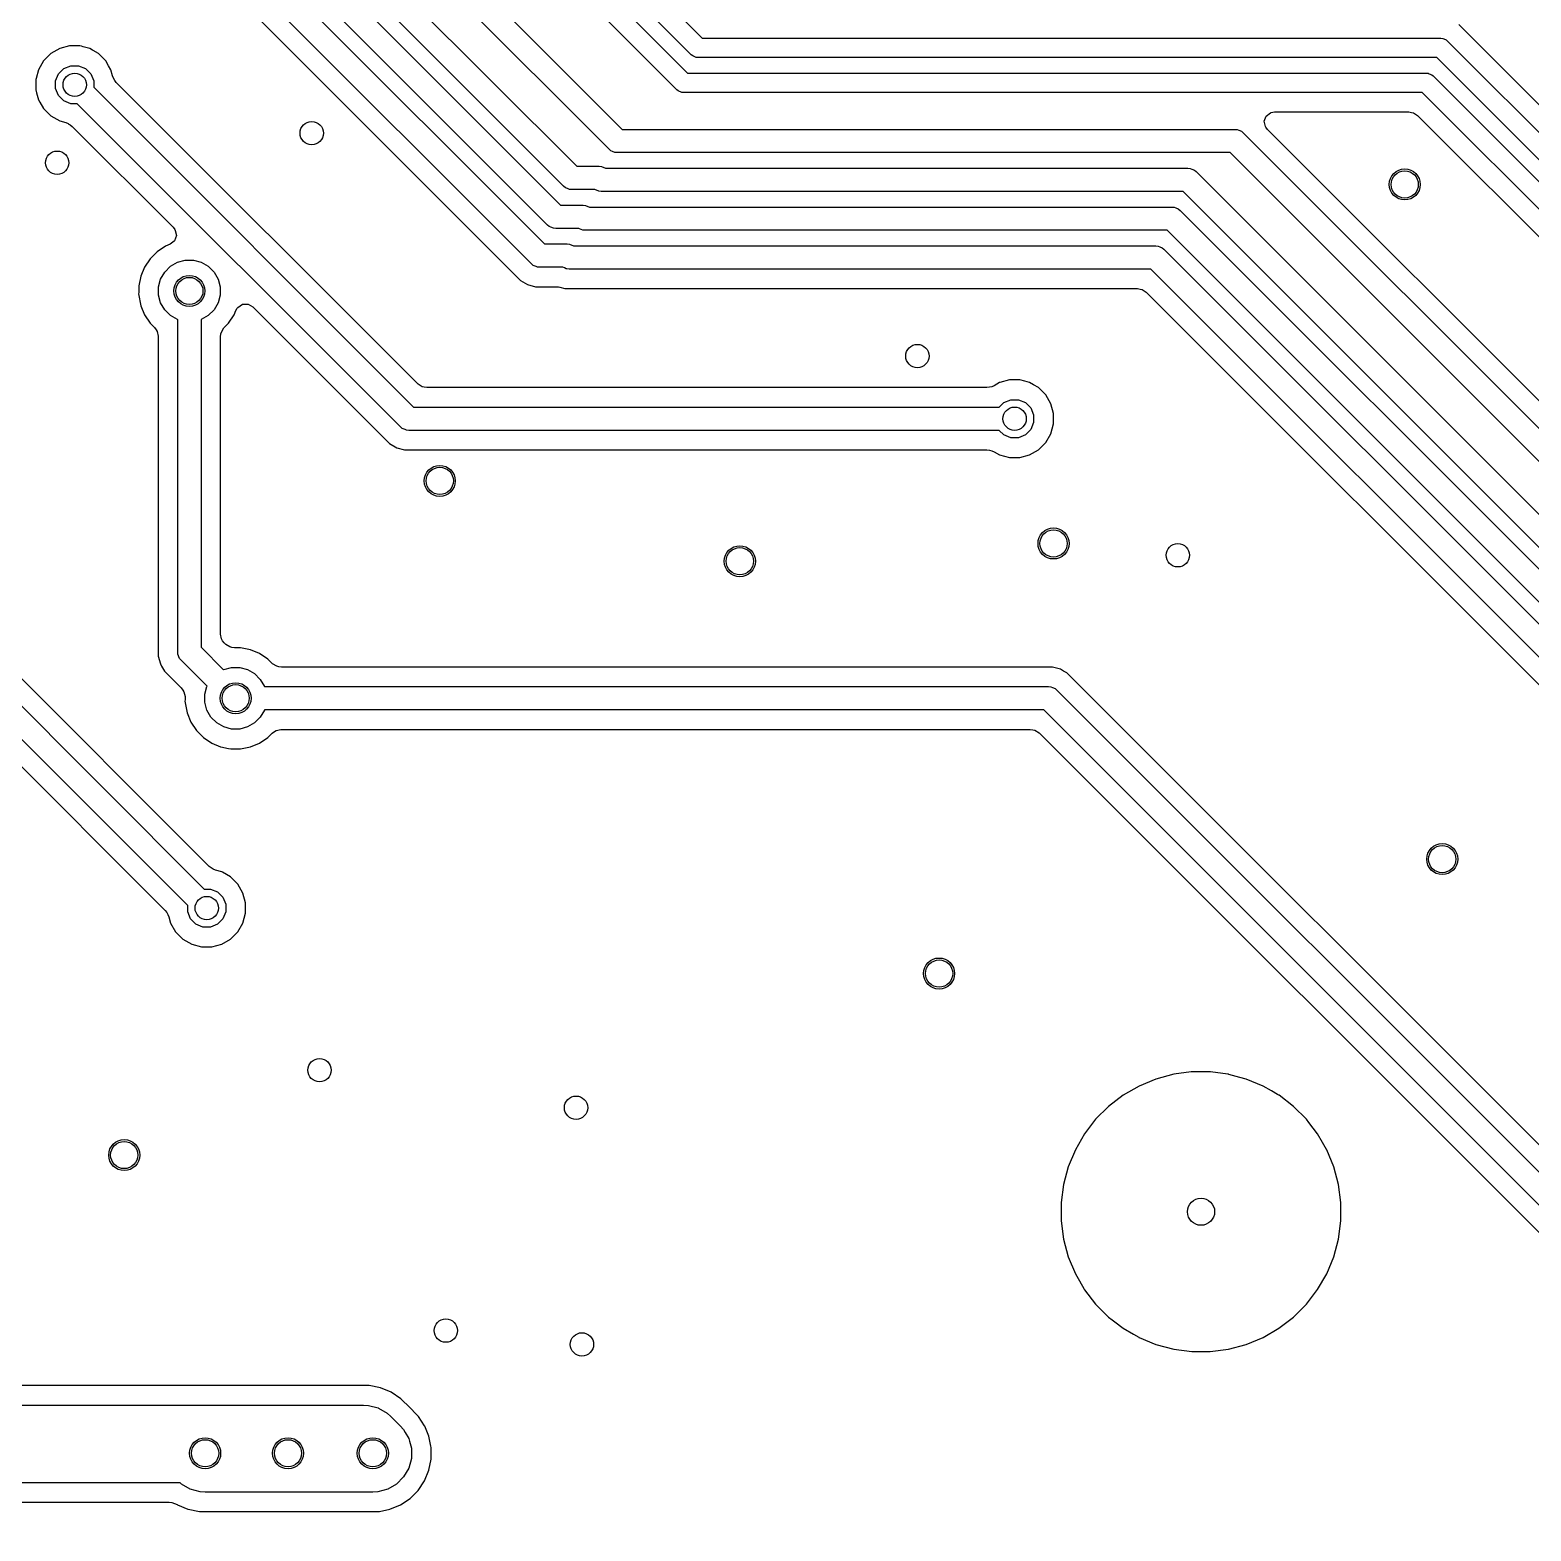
# Model space of a CAD drawing. Header units: inches. Extents: x 0.01 to 5.35, y 0.01 to 3.37.
# Drawn here: x 1.603 to 2.364, y 0.433 to 1.194 of the extents above; entities that cross this region are included whole.
import ezdxf

# ---------------------------------------------------------------- set-up
doc = ezdxf.new("R2010")
doc.units = ezdxf.units.IN
doc.header["$MEASUREMENT"] = 0
doc.layers.add('BLACK', color=250, linetype='CONTINUOUS')

msp = doc.modelspace()

# ---------------------------------------------------------------- linework, layer by layer
at = {"layer": 'BLACK', "linetype": 'CONTINUOUS'}
for p, q in [((1.68206, 1.45135), (1.94342, 1.19)), ((1.9379, 1.1816), (1.67654, 1.44295)), ((1.67472, 1.43364), (1.93608, 1.17228)), ((1.93056, 1.16388), (1.66921, 1.42524)), ((1.56441, 1.3848), (1.86354, 1.08567)), ((1.59197, 1.38508), (1.87169, 1.10535)), ((1.61951, 1.38538), (1.87985, 1.12504)), ((1.85692, 1.07559), (1.55433, 1.37818)), ((1.86507, 1.09527), (1.58189, 1.37846)), ((1.87323, 1.11496), (1.60943, 1.37876)), ((1.54589, 1.37267), (1.85141, 1.06715)), ((1.70198, 1.34467), (1.90287, 1.14378)), ((1.89624, 1.1337), (1.69362, 1.33632)), ((2.46297, 1.06084), (2.3269, 1.19691)), ((1.94342, 1.19), (2.31782, 1.19)), ((2.31782, 1.19), (2.31878, 1.18991)), ((2.31878, 1.18991), (2.31878, 1.18991)), ((2.31878, 1.18991), (2.3193, 1.18969)), ((2.3193, 1.18969), (2.32056, 1.18917)), ((2.32056, 1.18917), (2.32056, 1.18917)), ((2.32056, 1.18917), (2.3213, 1.18856)), ((2.3213, 1.18856), (2.46061, 1.04925)), ((1.61333, 1.18215), (1.60967, 1.17848)), ((1.61783, 1.18474), (1.61333, 1.18215)), ((1.61333, 1.18215), (1.61333, 1.18215)), ((1.61333, 1.18215), (1.61333, 1.18215)), ((1.62284, 1.18608), (1.61783, 1.18474)), ((1.61783, 1.18474), (1.61783, 1.18474)), ((1.62803, 1.18608), (1.62284, 1.18608)), ((1.6288, 1.18588), (1.62803, 1.18608)), ((1.62803, 1.18608), (1.62803, 1.18608)), ((1.62977, 1.18562), (1.6288, 1.18588)), ((1.63304, 1.18474), (1.62977, 1.18562)), ((1.63439, 1.18396), (1.63304, 1.18474)), ((1.63304, 1.18474), (1.63304, 1.18474)), ((1.63471, 1.18378), (1.63439, 1.18396)), ((1.63475, 1.18375), (1.63471, 1.18378)), ((1.63753, 1.18215), (1.63475, 1.18375)), ((1.63475, 1.18375), (1.63475, 1.18375)), ((1.63475, 1.18375), (1.63475, 1.18375)), ((1.6412, 1.17848), (1.63753, 1.18215)), ((1.93864, 1.18099), (1.9379, 1.1816)), ((1.94042, 1.18025), (1.93864, 1.18099)), ((1.94138, 1.18016), (1.94042, 1.18025)), ((1.94042, 1.18025), (1.94042, 1.18025)), ((2.31578, 1.18016), (1.94138, 1.18016)), ((2.45509, 1.04085), (2.31578, 1.18016)), ((1.60707, 1.17398), (1.60587, 1.16949)), ((1.60967, 1.17848), (1.60707, 1.17398)), ((1.60967, 1.17848), (1.60967, 1.17848)), ((1.60967, 1.17848), (1.60967, 1.17848)), ((1.61578, 1.1683), (1.61725, 1.17185)), ((1.61725, 1.17185), (1.61996, 1.17456)), ((1.61996, 1.17456), (1.62351, 1.17603)), ((1.62351, 1.17603), (1.62735, 1.17603)), ((1.62735, 1.17603), (1.6309, 1.17456)), ((1.6309, 1.17456), (1.63362, 1.17185)), ((1.63362, 1.17185), (1.63509, 1.1683)), ((1.64264, 1.17599), (1.6412, 1.17848)), ((1.64379, 1.17398), (1.64264, 1.17599)), ((1.64463, 1.17086), (1.64379, 1.17398)), ((1.93608, 1.17228), (2.31048, 1.17228)), ((2.31048, 1.17228), (2.31144, 1.17219)), ((2.31144, 1.17219), (2.31144, 1.17219)), ((2.31144, 1.17219), (2.31196, 1.17197)), ((2.31196, 1.17197), (2.31322, 1.17145)), ((1.60587, 1.16948), (1.60573, 1.16897)), ((1.60573, 1.16897), (1.60573, 1.16897)), ((1.60573, 1.16897), (1.60573, 1.16894)), ((1.60573, 1.16894), (1.60573, 1.16378)), ((1.60587, 1.16949), (1.60587, 1.16948)), ((1.61578, 1.16446), (1.61578, 1.1683)), ((1.61725, 1.16091), (1.61578, 1.16446)), ((1.63509, 1.1683), (1.63509, 1.16508)), ((1.63509, 1.16508), (1.79717, 1.00299)), ((1.64512, 1.16968), (1.64463, 1.17086)), ((1.64574, 1.1686), (1.64512, 1.16968)), ((1.64652, 1.16759), (1.64574, 1.1686)), ((1.79953, 1.01458), (1.64652, 1.16759)), ((2.31322, 1.17145), (2.31322, 1.17145)), ((2.31322, 1.17145), (2.31396, 1.17084)), ((2.31396, 1.17084), (2.45524, 1.02957)), ((1.60573, 1.16378), (1.60611, 1.16236)), ((1.60611, 1.16236), (1.60707, 1.15877)), ((1.60707, 1.15877), (1.60776, 1.15758)), ((1.60776, 1.15758), (1.60776, 1.15758)), ((1.60776, 1.15758), (1.60779, 1.15752)), ((1.60779, 1.15752), (1.60967, 1.15428)), ((1.61996, 1.15819), (1.61725, 1.16091)), ((1.62351, 1.15672), (1.61996, 1.15819)), ((1.62673, 1.15672), (1.62351, 1.15672)), ((1.79055, 0.99291), (1.62673, 1.15672)), ((1.93131, 1.16327), (1.93056, 1.16388)), ((1.93308, 1.16254), (1.93131, 1.16327)), ((1.93404, 1.16244), (1.93308, 1.16254)), ((1.93308, 1.16254), (1.93308, 1.16254)), ((2.30845, 1.16244), (1.93404, 1.16244)), ((2.44972, 1.02117), (2.30845, 1.16244)), ((1.60967, 1.15428), (1.61333, 1.15061)), ((1.61333, 1.15061), (1.61783, 1.14802)), ((2.22832, 1.14794), (2.22928, 1.15052)), ((2.22928, 1.15052), (2.23148, 1.15217)), ((2.23148, 1.15217), (2.23164, 1.15222)), ((2.23164, 1.15222), (2.23177, 1.15227)), ((2.23177, 1.15227), (2.23347, 1.15258)), ((2.23347, 1.15258), (2.30164, 1.15258)), ((2.30164, 1.15258), (2.30301, 1.15238)), ((2.30301, 1.15238), (2.30401, 1.15209)), ((2.30401, 1.15209), (2.30608, 1.15086)), ((2.30608, 1.15086), (2.44137, 1.01557)), ((1.61783, 1.14802), (1.61783, 1.14802)), ((1.61783, 1.14802), (1.61783, 1.14802)), ((1.61783, 1.14802), (1.62095, 1.14718)), ((1.62095, 1.14718), (1.62213, 1.14669)), ((1.62213, 1.14669), (1.62219, 1.14666)), ((1.62219, 1.14666), (1.62321, 1.14607)), ((1.62321, 1.14607), (1.62422, 1.14529)), ((1.62422, 1.14529), (1.67533, 1.09418)), ((1.90287, 1.14378), (2.21353, 1.14378)), ((2.21353, 1.14378), (2.21468, 1.14367)), ((2.21468, 1.14367), (2.21546, 1.14334)), ((2.21546, 1.14334), (2.21681, 1.14278)), ((2.21681, 1.14278), (2.2177, 1.14205)), ((2.2177, 1.14205), (2.69699, 0.66276)), ((2.22891, 1.14525), (2.22832, 1.14794)), ((2.22912, 1.14486), (2.22891, 1.14525)), ((2.22995, 1.14375), (2.22912, 1.14486)), ((2.69935, 0.67435), (2.22995, 1.14375)), ((1.89714, 1.13296), (1.89624, 1.1337)), ((1.89802, 1.1326), (1.89714, 1.13296)), ((1.89927, 1.13208), (1.89802, 1.1326)), ((1.90042, 1.13197), (1.89927, 1.13208)), ((2.21108, 1.13197), (1.90042, 1.13197)), ((2.69037, 0.65268), (2.21108, 1.13197)), ((1.87985, 1.12504), (1.89132, 1.12504)), ((1.89132, 1.12504), (1.89247, 1.12493)), ((1.89247, 1.12493), (1.89448, 1.12409)), ((1.89448, 1.12409), (2.18965, 1.12409)), ((2.18965, 1.12409), (2.1908, 1.12398)), ((2.1908, 1.12398), (2.19168, 1.12362)), ((2.19168, 1.12362), (2.19293, 1.1231)), ((2.19293, 1.1231), (2.19383, 1.12236)), ((2.19383, 1.12236), (2.82501, 0.49118)), ((1.87412, 1.11422), (1.87323, 1.11496)), ((1.87523, 1.11376), (1.87412, 1.11422)), ((1.87625, 1.11334), (1.87523, 1.11376)), ((1.8774, 1.11323), (1.87625, 1.11334)), ((1.88911, 1.11323), (1.8774, 1.11323)), ((1.89111, 1.1124), (1.88911, 1.11323)), ((1.89227, 1.11228), (1.89111, 1.1124)), ((2.1872, 1.11228), (1.89227, 1.11228)), ((2.81839, 0.4811), (2.1872, 1.11228)), ((1.87169, 1.10535), (1.88317, 1.10535)), ((1.88317, 1.10535), (1.88432, 1.10524)), ((1.88432, 1.10524), (1.88633, 1.10441)), ((1.88633, 1.10441), (1.89136, 1.10441)), ((1.89136, 1.10441), (1.89136, 1.10441)), ((1.89136, 1.10441), (1.89136, 1.10441)), ((1.89136, 1.10441), (1.90042, 1.10441)), ((1.90042, 1.10441), (1.90042, 1.10441)), ((1.90042, 1.10441), (2.1815, 1.10441)), ((2.1815, 1.10441), (2.18265, 1.1043)), ((2.18265, 1.1043), (2.18353, 1.10393)), ((2.18353, 1.10393), (2.18478, 1.10341)), ((2.18478, 1.10341), (2.18567, 1.10268)), ((2.18567, 1.10268), (2.81686, 0.4715)), ((1.67533, 1.09418), (1.67616, 1.09307)), ((1.67701, 1.0899), (1.67605, 1.08733)), ((1.67616, 1.09307), (1.67642, 1.09259)), ((1.67642, 1.09259), (1.67701, 1.0899)), ((1.86597, 1.09454), (1.86507, 1.09527)), ((1.86682, 1.09418), (1.86597, 1.09454)), ((1.8681, 1.09366), (1.86682, 1.09418)), ((1.86925, 1.09354), (1.8681, 1.09366)), ((1.88095, 1.09354), (1.86925, 1.09354)), ((1.88132, 1.09339), (1.88095, 1.09354)), ((1.88218, 1.09303), (1.88132, 1.09339)), ((1.88296, 1.09271), (1.88218, 1.09303)), ((1.88411, 1.0926), (1.88296, 1.09271)), ((1.89136, 1.0926), (1.88411, 1.0926)), ((1.90042, 1.0926), (1.89136, 1.0926)), ((2.17905, 1.0926), (1.90042, 1.0926)), ((1.90042, 1.0926), (1.90042, 1.0926)), ((2.81023, 0.46141), (2.17905, 1.0926)), ((1.66722, 1.08175), (1.66365, 1.07818)), ((1.67141, 1.08455), (1.66722, 1.08175)), ((1.66722, 1.08175), (1.66722, 1.08175)), ((1.66722, 1.08175), (1.66722, 1.08175)), ((1.67388, 1.08558), (1.67141, 1.08455)), ((1.67141, 1.08455), (1.67141, 1.08455)), ((1.67592, 1.08716), (1.67388, 1.08558)), ((1.67605, 1.08733), (1.67592, 1.08716)), ((1.67605, 1.08733), (1.67605, 1.08733)), ((1.86354, 1.08567), (1.87501, 1.08567)), ((1.87501, 1.08567), (1.87617, 1.08556)), ((1.87617, 1.08556), (1.87817, 1.08472)), ((1.87817, 1.08472), (1.89227, 1.08472)), ((1.89227, 1.08472), (1.89227, 1.08472)), ((1.89227, 1.08472), (1.90077, 1.08472)), ((1.90077, 1.08472), (1.90077, 1.08472)), ((1.90077, 1.08472), (1.90077, 1.08472)), ((1.90077, 1.08472), (1.90857, 1.08472)), ((1.90857, 1.08472), (1.90857, 1.08472)), ((1.90857, 1.08472), (2.17334, 1.08472)), ((2.17334, 1.08472), (2.17449, 1.08461)), ((2.17449, 1.08461), (2.17538, 1.08425)), ((2.17538, 1.08425), (2.17662, 1.08373)), ((2.17662, 1.08373), (2.17752, 1.08299)), ((2.17752, 1.08299), (2.8087, 0.45181)), ((1.66085, 1.07399), (1.65892, 1.06933)), ((1.66365, 1.07818), (1.66085, 1.07399)), ((1.66085, 1.07399), (1.66085, 1.07399)), ((1.66365, 1.07818), (1.66365, 1.07818)), ((1.66365, 1.07818), (1.66365, 1.07818)), ((1.67105, 1.07145), (1.67396, 1.07435)), ((1.67396, 1.07435), (1.67752, 1.07641)), ((1.67752, 1.07641), (1.68149, 1.07747)), ((1.68149, 1.07747), (1.6856, 1.07747)), ((1.6856, 1.07747), (1.68957, 1.07641)), ((1.68957, 1.07641), (1.69313, 1.07435)), ((1.69313, 1.07435), (1.69604, 1.07145)), ((1.85781, 1.07485), (1.85692, 1.07559)), ((1.85932, 1.07423), (1.85781, 1.07485)), ((1.85994, 1.07397), (1.85932, 1.07423)), ((1.86109, 1.07386), (1.85994, 1.07397)), ((1.8728, 1.07386), (1.86109, 1.07386)), ((1.87362, 1.07352), (1.8728, 1.07386)), ((1.87448, 1.07316), (1.87362, 1.07352)), ((1.87481, 1.07303), (1.87448, 1.07316)), ((1.87596, 1.07291), (1.87481, 1.07303)), ((1.87481, 1.07303), (1.87481, 1.07303)), ((1.87481, 1.07303), (1.87481, 1.07303)), ((1.89226, 1.07291), (1.87596, 1.07291)), ((1.89227, 1.07291), (1.89226, 1.07291)), ((1.90077, 1.07291), (1.89227, 1.07291)), ((1.90857, 1.07291), (1.90077, 1.07291)), ((1.90858, 1.07291), (1.90857, 1.07291)), ((2.1709, 1.07291), (1.90858, 1.07291)), ((2.80208, 0.44173), (2.1709, 1.07291)), ((1.65892, 1.06933), (1.65793, 1.06438)), ((1.65892, 1.06933), (1.65892, 1.06933)), ((1.65892, 1.06933), (1.65892, 1.06933)), ((1.66793, 1.06391), (1.66899, 1.06788)), ((1.66899, 1.06788), (1.67105, 1.07145)), ((1.69604, 1.07145), (1.69809, 1.06788)), ((1.69809, 1.06788), (1.69916, 1.06391)), ((1.85141, 1.06715), (1.85501, 1.06507)), ((1.65793, 1.06108), (1.65773, 1.06038)), ((1.65773, 1.06038), (1.65892, 1.05439)), ((1.65793, 1.06438), (1.65793, 1.06108)), ((1.66793, 1.0598), (1.66793, 1.06391)), ((1.66899, 1.05583), (1.66793, 1.0598)), ((1.69916, 1.0598), (1.69809, 1.05583)), ((1.69916, 1.06391), (1.69916, 1.0598)), ((1.85501, 1.06507), (1.85902, 1.064)), ((1.85902, 1.064), (1.86939, 1.064)), ((1.86939, 1.064), (1.87003, 1.06395)), ((1.87003, 1.06395), (1.87066, 1.06387)), ((1.87066, 1.06387), (1.87129, 1.06375)), ((1.87129, 1.06375), (1.87388, 1.06305)), ((1.87388, 1.06305), (1.87388, 1.06305)), ((1.87388, 1.06305), (1.8786, 1.06305)), ((1.8786, 1.06305), (1.87875, 1.06305)), ((1.87875, 1.06305), (1.87875, 1.06305)), ((1.87875, 1.06305), (1.88974, 1.06305)), ((1.88974, 1.06305), (1.88975, 1.06305)), ((1.88975, 1.06305), (1.89464, 1.06305)), ((1.89464, 1.06305), (1.89472, 1.06305)), ((1.89472, 1.06305), (1.89472, 1.06305)), ((1.89472, 1.06305), (1.90068, 1.06305)), ((1.90068, 1.06305), (1.90583, 1.06305)), ((1.90583, 1.06305), (1.90583, 1.06305)), ((1.90583, 1.06305), (1.90603, 1.06305)), ((1.90603, 1.06305), (1.9065, 1.06305)), ((1.9065, 1.06305), (1.90866, 1.06305)), ((1.90866, 1.06305), (1.91065, 1.06305)), ((1.91065, 1.06305), (1.91065, 1.06305)), ((1.91065, 1.06305), (1.91065, 1.06305)), ((1.91065, 1.06305), (1.91096, 1.06305)), ((1.91096, 1.06305), (1.91103, 1.06305)), ((1.91103, 1.06305), (1.91105, 1.06305)), ((1.91105, 1.06305), (2.16409, 1.06305)), ((2.16409, 1.06305), (2.16546, 1.06285)), ((2.16546, 1.06285), (2.16646, 1.06256)), ((2.16646, 1.06256), (2.16853, 1.06133)), ((2.16853, 1.06133), (2.79657, 0.43329)), ((1.65892, 1.05439), (1.65892, 1.05439)), ((1.65892, 1.05439), (1.65892, 1.05439)), ((1.65892, 1.05439), (1.66085, 1.04973)), ((1.67105, 1.05227), (1.66899, 1.05583)), ((1.67396, 1.04936), (1.67105, 1.05227)), ((1.69604, 1.05227), (1.69313, 1.04936)), ((1.69809, 1.05583), (1.69604, 1.05227)), ((1.70624, 1.04973), (1.70714, 1.05191)), ((1.70714, 1.05191), (1.70785, 1.0531)), ((1.70785, 1.0531), (1.70819, 1.05353)), ((1.70819, 1.05353), (1.71045, 1.0551)), ((1.71045, 1.0551), (1.7132, 1.05519)), ((1.7132, 1.05519), (1.7134, 1.05514)), ((1.7134, 1.05514), (1.71565, 1.05387)), ((1.71565, 1.05387), (1.78211, 0.9874)), ((1.66085, 1.04973), (1.66085, 1.04973)), ((1.66085, 1.04973), (1.66365, 1.04553)), ((1.66365, 1.04553), (1.66585, 1.04333)), ((1.66585, 1.04333), (1.66668, 1.04222)), ((1.67752, 1.04731), (1.67396, 1.04936)), ((1.67764, 1.04728), (1.67752, 1.04731)), ((1.67764, 0.87886), (1.67764, 1.04728)), ((1.68957, 1.04731), (1.68945, 1.04728)), ((1.68945, 1.04728), (1.68945, 0.8813)), ((1.69313, 1.04936), (1.68957, 1.04731)), ((1.6998, 1.04105), (1.70103, 1.04313)), ((1.70103, 1.04313), (1.70344, 1.04553)), ((1.70344, 1.04553), (1.70624, 1.04973)), ((1.66668, 1.04222), (1.66718, 1.04131)), ((1.66718, 1.04131), (1.66778, 1.03897)), ((1.66778, 1.03897), (1.66778, 0.87678)), ((1.69931, 1.03868), (1.69951, 1.04006)), ((1.69931, 0.88782), (1.69931, 1.03868)), ((1.69951, 1.04006), (1.6998, 1.04105)), ((1.80161, 1.01334), (1.79953, 1.01458)), ((1.8026, 1.01305), (1.80161, 1.01334)), ((1.80398, 1.01285), (1.8026, 1.01305)), ((2.08776, 1.01285), (1.80398, 1.01285)), ((2.08902, 1.01302), (2.08776, 1.01285)), ((2.09022, 1.01334), (2.08902, 1.01302)), ((2.0914, 1.01383), (2.09022, 1.01334)), ((2.09421, 1.01545), (2.0914, 1.01383)), ((2.09428, 1.01547), (2.09421, 1.01545)), ((2.09922, 1.01679), (2.09428, 1.01547)), ((2.10441, 1.01679), (2.09922, 1.01679)), ((2.10691, 1.01612), (2.10441, 1.01679)), ((2.10441, 1.01679), (2.10441, 1.01679)), ((2.10942, 1.01545), (2.10691, 1.01612)), ((2.11143, 1.01428), (2.10942, 1.01545)), ((2.11391, 1.01285), (2.11143, 1.01428)), ((2.11758, 1.00919), (2.11391, 1.01285)), ((2.09406, 1.00299), (2.09634, 1.00527)), ((2.09634, 1.00527), (2.09989, 1.00674)), ((2.09989, 1.00674), (2.10373, 1.00674)), ((2.10373, 1.00674), (2.10728, 1.00527)), ((2.10728, 1.00527), (2.10999, 1.00255)), ((2.12017, 1.00469), (2.11758, 1.00919)), ((2.12152, 0.99968), (2.12017, 1.00469)), ((1.79717, 1.00299), (2.09406, 1.00299)), ((2.10999, 1.00255), (2.11146, 0.99901)), ((2.11146, 0.99901), (2.11146, 0.99517)), ((2.12152, 0.99449), (2.12152, 0.99968)), ((1.69358, 0.77014), (1.46976, 0.99396)), ((1.79144, 0.99218), (1.79055, 0.99291)), ((1.79295, 0.99155), (1.79144, 0.99218)), ((1.79357, 0.99129), (1.79295, 0.99155)), ((1.79472, 0.99118), (1.79357, 0.99129)), ((2.09406, 0.99118), (1.79472, 0.99118)), ((2.09634, 0.9889), (2.09406, 0.99118)), ((2.10999, 0.99162), (2.10728, 0.9889)), ((2.11146, 0.99517), (2.10999, 0.99162)), ((2.11758, 0.98499), (2.12017, 0.98948)), ((2.12017, 0.98948), (2.12152, 0.99449)), ((1.46425, 0.98551), (1.69106, 0.75871)), ((1.78211, 0.9874), (1.78211, 0.9874)), ((1.78211, 0.9874), (1.78504, 0.98447)), ((1.78504, 0.98447), (1.78864, 0.98239)), ((1.78864, 0.98239), (1.79265, 0.98132)), ((2.09989, 0.98743), (2.09634, 0.9889)), ((2.10373, 0.98743), (2.09989, 0.98743)), ((2.10728, 0.9889), (2.10373, 0.98743)), ((2.11391, 0.98132), (2.11758, 0.98499)), ((1.68271, 0.75036), (1.45763, 0.97543)), ((1.79265, 0.98132), (1.7968, 0.98132)), ((1.7968, 0.98132), (2.08776, 0.98132)), ((2.08776, 0.98132), (2.08902, 0.98115)), ((2.08902, 0.98115), (2.09022, 0.98083)), ((2.09022, 0.98083), (2.0914, 0.98034)), ((2.0914, 0.98034), (2.09421, 0.97872)), ((2.09421, 0.97872), (2.09922, 0.97738)), ((2.09922, 0.97738), (2.09922, 0.97738)), ((2.09922, 0.97738), (2.10441, 0.97738)), ((2.10441, 0.97738), (2.10942, 0.97872)), ((2.10441, 0.97738), (2.10441, 0.97738)), ((2.10942, 0.97872), (2.11391, 0.98132)), ((1.45527, 0.96385), (1.67128, 0.74784)), ((1.69991, 0.88548), (1.69931, 0.88782)), ((1.7004, 0.88458), (1.69991, 0.88548)), ((1.70124, 0.88346), (1.7004, 0.88458)), ((1.70197, 0.88273), (1.70124, 0.88346)), ((1.70405, 0.8815), (1.70197, 0.88273)), ((1.66778, 0.87678), (1.66885, 0.87277)), ((1.67775, 0.87771), (1.67764, 0.87886)), ((1.67863, 0.87558), (1.67775, 0.87771)), ((1.67937, 0.87468), (1.67863, 0.87558)), ((1.68945, 0.8813), (1.70087, 0.86988)), ((1.70504, 0.8812), (1.70405, 0.8815)), ((1.70642, 0.88101), (1.70504, 0.8812)), ((1.70953, 0.88101), (1.70642, 0.88101)), ((1.71448, 0.88002), (1.70953, 0.88101)), ((1.70953, 0.88101), (1.70953, 0.88101)), ((1.70953, 0.88101), (1.70953, 0.88101)), ((1.71914, 0.87809), (1.71448, 0.88002)), ((1.71448, 0.88002), (1.71448, 0.88002)), ((1.71448, 0.88002), (1.71448, 0.88002)), ((1.72333, 0.87529), (1.71914, 0.87809)), ((1.71914, 0.87809), (1.71914, 0.87809)), ((1.71914, 0.87809), (1.71914, 0.87809)), ((1.72573, 0.87289), (1.72333, 0.87529)), ((1.66885, 0.87277), (1.66946, 0.87172)), ((1.66946, 0.87172), (1.66946, 0.87172)), ((1.66946, 0.87172), (1.67093, 0.86918)), ((1.67093, 0.86918), (1.67093, 0.86918)), ((1.67093, 0.86918), (1.67093, 0.86918)), ((1.67093, 0.86918), (1.67093, 0.86918)), ((1.67093, 0.86918), (1.67947, 0.86063)), ((1.69252, 0.86153), (1.67937, 0.87468)), ((1.70087, 0.86988), (1.70098, 0.86994)), ((1.70098, 0.86994), (1.70495, 0.87101)), ((1.70495, 0.87101), (1.70906, 0.87101)), ((1.70906, 0.87101), (1.71303, 0.86994)), ((1.71303, 0.86994), (1.71659, 0.86789)), ((1.71659, 0.86789), (1.7195, 0.86498)), ((1.72781, 0.87165), (1.72573, 0.87289)), ((1.72881, 0.87136), (1.72781, 0.87165)), ((1.73018, 0.87116), (1.72881, 0.87136)), ((2.12108, 0.87116), (1.73018, 0.87116)), ((2.12309, 0.87063), (2.12108, 0.87116)), ((2.12108, 0.87116), (2.12108, 0.87116)), ((2.12108, 0.87116), (2.12108, 0.87116)), ((2.12509, 0.87009), (2.12309, 0.87063)), ((2.12309, 0.87063), (2.12309, 0.87063)), ((2.12667, 0.86918), (2.12509, 0.87009)), ((2.12821, 0.86829), (2.12667, 0.86918)), ((2.12667, 0.86918), (2.12667, 0.86918)), ((2.12869, 0.86801), (2.12821, 0.86829)), ((2.43601, 0.56069), (2.12869, 0.86801)), ((2.12869, 0.86801), (2.12869, 0.86801)), ((2.12869, 0.86801), (2.12869, 0.86801)), ((1.67947, 0.86063), (1.6803, 0.85952)), ((1.69139, 0.85745), (1.69246, 0.86142)), ((1.69246, 0.86142), (1.69252, 0.86153)), ((1.7195, 0.86498), (1.72156, 0.86142)), ((1.72156, 0.86142), (1.72159, 0.8613)), ((1.72159, 0.8613), (2.11901, 0.8613)), ((2.11901, 0.8613), (2.12016, 0.86119)), ((2.12016, 0.86119), (2.12104, 0.86082)), ((2.12104, 0.86082), (2.12229, 0.86031)), ((2.12229, 0.86031), (2.12318, 0.85957)), ((1.6803, 0.85952), (1.6808, 0.85861)), ((1.6808, 0.85861), (1.6814, 0.85627)), ((1.6814, 0.85462), (1.68119, 0.85391)), ((1.68119, 0.85391), (1.68238, 0.84793)), ((1.6814, 0.85627), (1.6814, 0.85462)), ((1.69139, 0.85334), (1.69139, 0.85745)), ((1.69246, 0.84937), (1.69139, 0.85334)), ((2.12318, 0.85957), (2.43072, 0.55203)), ((1.68238, 0.84793), (1.68238, 0.84793)), ((1.68238, 0.84793), (1.68238, 0.84793)), ((1.68238, 0.84793), (1.68431, 0.84327)), ((1.69451, 0.84581), (1.69246, 0.84937)), ((1.69742, 0.8429), (1.69451, 0.84581)), ((1.7195, 0.84581), (1.71659, 0.8429)), ((1.72156, 0.84937), (1.7195, 0.84581)), ((1.72159, 0.84949), (1.72156, 0.84937)), ((2.11656, 0.84949), (1.72159, 0.84949)), ((2.42064, 0.54541), (2.11656, 0.84949)), ((1.68431, 0.84327), (1.68431, 0.84326)), ((1.68431, 0.84326), (1.68711, 0.83907)), ((1.68711, 0.83907), (1.68711, 0.83907)), ((1.68711, 0.83907), (1.68711, 0.83907)), ((1.68711, 0.83907), (1.69068, 0.8355)), ((1.70098, 0.84085), (1.69742, 0.8429)), ((1.70495, 0.83978), (1.70098, 0.84085)), ((1.70906, 0.83978), (1.70495, 0.83978)), ((1.71303, 0.84085), (1.70906, 0.83978)), ((1.71659, 0.8429), (1.71303, 0.84085)), ((1.72333, 0.8355), (1.72553, 0.8377)), ((1.72553, 0.8377), (1.72664, 0.83853)), ((1.72664, 0.83853), (1.72755, 0.83903)), ((1.72755, 0.83903), (1.72989, 0.83963)), ((1.72989, 0.83963), (2.10975, 0.83963)), ((2.10975, 0.83963), (2.11113, 0.83943)), ((2.11113, 0.83943), (2.11212, 0.83914)), ((2.11212, 0.83914), (2.1142, 0.83791)), ((2.1142, 0.83791), (2.40885, 0.54325)), ((1.69068, 0.8355), (1.69068, 0.8355)), ((1.69068, 0.8355), (1.69068, 0.8355)), ((1.69068, 0.8355), (1.69487, 0.8327)), ((1.69487, 0.8327), (1.69487, 0.8327)), ((1.69487, 0.8327), (1.69487, 0.8327)), ((1.69487, 0.8327), (1.69931, 0.83086)), ((1.69931, 0.83086), (1.69949, 0.83078)), ((1.69949, 0.83078), (1.69954, 0.83077)), ((1.69954, 0.83077), (1.69954, 0.83077)), ((1.69954, 0.83077), (1.69954, 0.83077)), ((1.69954, 0.83077), (1.69954, 0.83077)), ((1.69954, 0.83077), (1.69954, 0.83077)), ((1.69954, 0.83077), (1.70338, 0.83)), ((1.70338, 0.83), (1.70448, 0.82979)), ((1.70448, 0.82979), (1.70953, 0.82979)), ((1.70953, 0.82979), (1.71286, 0.83045)), ((1.70953, 0.82979), (1.70953, 0.82979)), ((1.71286, 0.83045), (1.71448, 0.83077)), ((1.71448, 0.83077), (1.71914, 0.8327)), ((1.71914, 0.8327), (1.72333, 0.8355)), ((1.69459, 0.76936), (1.69358, 0.77014)), ((1.69566, 0.76874), (1.69459, 0.76936)), ((1.69684, 0.76826), (1.69566, 0.76874)), ((1.69997, 0.76742), (1.69684, 0.76826)), ((1.70038, 0.76718), (1.69997, 0.76742)), ((1.70446, 0.76482), (1.70038, 0.76718)), ((1.70813, 0.76115), (1.70446, 0.76482)), ((1.71072, 0.75666), (1.70813, 0.76115)), ((1.69106, 0.75871), (1.69428, 0.75871)), ((1.69428, 0.75871), (1.69783, 0.75724)), ((1.69783, 0.75724), (1.70055, 0.75452)), ((1.70055, 0.75452), (1.70202, 0.75098)), ((1.71207, 0.75165), (1.71072, 0.75666)), ((1.67128, 0.74784), (1.67205, 0.74683)), ((1.67205, 0.74683), (1.67227, 0.74646)), ((1.67227, 0.74646), (1.67267, 0.74575)), ((1.67267, 0.74575), (1.67316, 0.74458)), ((1.68271, 0.74713), (1.68271, 0.75036)), ((1.68418, 0.74359), (1.68271, 0.74713)), ((1.70202, 0.74713), (1.70055, 0.74359)), ((1.70202, 0.75098), (1.70202, 0.74713)), ((1.71072, 0.74145), (1.71207, 0.74646)), ((1.71207, 0.74646), (1.71207, 0.75165)), ((1.67316, 0.74458), (1.674, 0.74145)), ((1.674, 0.74145), (1.674, 0.74145)), ((1.674, 0.74145), (1.674, 0.74145)), ((1.674, 0.74145), (1.67659, 0.73696)), ((1.68689, 0.74087), (1.68418, 0.74359)), ((1.69044, 0.7394), (1.68689, 0.74087)), ((1.69428, 0.7394), (1.69044, 0.7394)), ((1.69783, 0.74087), (1.69428, 0.7394)), ((1.70055, 0.74359), (1.69783, 0.74087)), ((1.70813, 0.73696), (1.71072, 0.74145)), ((1.67659, 0.73696), (1.68026, 0.73329)), ((1.68026, 0.73329), (1.68476, 0.73069)), ((1.68476, 0.73069), (1.68977, 0.72935)), ((1.69496, 0.72935), (1.69997, 0.73069)), ((1.69997, 0.73069), (1.70446, 0.73329)), ((1.70446, 0.73329), (1.70813, 0.73696)), ((1.68977, 0.72935), (1.68977, 0.72935)), ((1.68977, 0.72935), (1.69496, 0.72935)), ((1.69496, 0.72935), (1.69496, 0.72935)), ((2.17346, 0.66239), (2.16488, 0.65883)), ((2.18244, 0.66479), (2.17346, 0.66239)), ((2.19138, 0.66597), (2.18244, 0.66479)), ((2.19141, 0.66597), (2.19138, 0.66597)), ((2.19165, 0.666), (2.19141, 0.66597)), ((2.20095, 0.666), (2.19165, 0.666)), ((2.19165, 0.666), (2.19165, 0.666)), ((2.19165, 0.666), (2.19165, 0.666)), ((2.20102, 0.66599), (2.20095, 0.666)), ((2.20095, 0.666), (2.20095, 0.666)), ((2.20095, 0.666), (2.20095, 0.666)), ((2.20984, 0.66483), (2.20102, 0.66599)), ((2.21016, 0.66481), (2.20984, 0.66483)), ((2.21047, 0.66471), (2.21016, 0.66481)), ((2.21598, 0.66323), (2.21047, 0.66471)), ((2.21913, 0.66239), (2.21598, 0.66323)), ((2.22772, 0.65883), (2.21913, 0.66239)), ((2.16488, 0.65883), (2.15683, 0.65418)), ((2.16488, 0.65883), (2.16488, 0.65883)), ((2.23204, 0.65634), (2.22772, 0.65883)), ((2.22772, 0.65883), (2.22772, 0.65883)), ((2.23506, 0.65459), (2.23204, 0.65634)), ((2.23204, 0.65634), (2.23204, 0.65634)), ((2.23577, 0.65418), (2.23506, 0.65459)), ((2.14946, 0.64853), (2.14289, 0.64196)), ((2.15683, 0.65418), (2.14946, 0.64853)), ((2.14946, 0.64853), (2.14946, 0.64853)), ((2.14946, 0.64853), (2.14946, 0.64853)), ((2.15683, 0.65418), (2.15683, 0.65418)), ((2.23578, 0.65418), (2.23577, 0.65418)), ((2.23583, 0.65414), (2.23578, 0.65418)), ((2.24314, 0.64853), (2.23583, 0.65414)), ((2.24971, 0.64196), (2.24314, 0.64853)), ((2.24314, 0.64853), (2.24314, 0.64853)), ((2.24314, 0.64853), (2.24314, 0.64853)), ((2.24314, 0.64853), (2.24314, 0.64853)), ((2.14289, 0.64196), (2.13723, 0.63459)), ((2.14289, 0.64196), (2.14289, 0.64196)), ((2.14289, 0.64196), (2.14289, 0.64196)), ((2.25094, 0.64035), (2.24971, 0.64196)), ((2.24971, 0.64196), (2.24971, 0.64196)), ((2.25537, 0.63458), (2.25094, 0.64035)), ((2.13723, 0.63458), (2.13259, 0.62654)), ((2.13723, 0.63459), (2.13723, 0.63458)), ((2.25793, 0.63014), (2.25537, 0.63458)), ((2.13259, 0.62654), (2.12903, 0.61795)), ((2.13259, 0.62654), (2.13259, 0.62654)), ((2.25993, 0.62667), (2.25793, 0.63014)), ((2.25793, 0.63014), (2.25793, 0.63014)), ((2.25998, 0.6266), (2.25993, 0.62667)), ((2.26001, 0.62655), (2.25998, 0.6266)), ((2.26002, 0.62652), (2.26001, 0.62655)), ((2.26357, 0.61795), (2.26002, 0.62652)), ((2.12903, 0.61795), (2.12663, 0.60898)), ((2.26597, 0.60898), (2.26357, 0.61795)), ((2.12663, 0.60898), (2.12541, 0.59977)), ((2.26719, 0.59976), (2.26597, 0.60898)), ((2.12541, 0.59977), (2.12541, 0.59976)), ((2.12541, 0.59976), (2.12541, 0.59047)), ((2.26719, 0.59047), (2.26719, 0.59976)), ((2.12541, 0.59047), (2.12541, 0.59047)), ((2.12541, 0.59047), (2.12663, 0.58126)), ((2.26597, 0.58126), (2.26719, 0.59047)), ((2.12663, 0.58126), (2.12903, 0.57228)), ((2.26357, 0.57228), (2.26597, 0.58126)), ((2.12903, 0.57228), (2.13259, 0.5637)), ((2.26001, 0.5637), (2.26357, 0.57228)), ((2.13259, 0.5637), (2.13259, 0.5637)), ((2.13259, 0.5637), (2.13464, 0.56015)), ((2.25537, 0.55565), (2.26001, 0.5637)), ((2.13464, 0.56015), (2.13466, 0.56011)), ((2.13466, 0.56011), (2.13713, 0.55584)), ((2.13713, 0.55584), (2.13723, 0.55565)), ((2.13723, 0.55565), (2.13724, 0.55564)), ((2.13724, 0.55564), (2.13728, 0.55559)), ((2.13728, 0.55559), (2.14289, 0.54828)), ((2.24971, 0.54828), (2.25537, 0.55565)), ((2.14289, 0.54828), (2.14289, 0.54828)), ((2.14289, 0.54828), (2.14289, 0.54828)), ((2.14289, 0.54828), (2.14289, 0.54828)), ((2.14289, 0.54828), (2.14946, 0.54171)), ((2.24314, 0.54171), (2.24971, 0.54828)), ((2.14946, 0.54171), (2.14946, 0.54171)), ((2.14946, 0.54171), (2.14946, 0.54171)), ((2.14946, 0.54171), (2.14946, 0.54171)), ((2.14946, 0.54171), (2.15124, 0.54034)), ((2.15124, 0.54034), (2.15259, 0.5393)), ((2.23577, 0.53605), (2.24314, 0.54171)), ((2.15259, 0.5393), (2.15683, 0.53605)), ((2.15683, 0.53605), (2.162, 0.53307)), ((2.162, 0.53307), (2.16474, 0.53148)), ((2.22772, 0.53141), (2.23577, 0.53605)), ((2.16474, 0.53148), (2.16481, 0.53144)), ((2.16481, 0.53144), (2.16487, 0.53141)), ((2.16487, 0.53141), (2.1649, 0.5314)), ((2.1649, 0.5314), (2.17346, 0.52785)), ((2.17346, 0.52785), (2.18244, 0.52545)), ((2.18244, 0.52545), (2.19165, 0.52423)), ((2.20095, 0.52423), (2.21016, 0.52545)), ((2.21016, 0.52545), (2.21913, 0.52785)), ((2.21913, 0.52785), (2.22772, 0.53141)), ((2.19165, 0.52423), (2.19165, 0.52423)), ((2.19165, 0.52423), (2.20095, 0.52423)), ((2.20095, 0.52423), (2.20095, 0.52423)), ((1.77473, 0.50695), (1.33444, 0.50695)), ((1.78044, 0.50581), (1.77473, 0.50695)), ((1.77473, 0.50695), (1.77473, 0.50695)), ((1.77473, 0.50695), (1.77473, 0.50695)), ((1.78581, 0.50359), (1.78044, 0.50581)), ((1.78044, 0.50581), (1.78044, 0.50581)), ((1.78044, 0.50581), (1.78044, 0.50581)), ((1.78044, 0.50581), (1.78044, 0.50581)), ((1.78044, 0.50581), (1.78044, 0.50581)), ((1.78044, 0.50581), (1.78044, 0.50581)), ((1.79065, 0.50035), (1.78581, 0.50359)), ((1.33417, 0.49709), (1.77182, 0.49709)), ((1.77182, 0.49709), (1.77439, 0.49692)), ((1.77439, 0.49692), (1.77439, 0.49692)), ((1.77439, 0.49692), (1.7792, 0.49563)), ((1.7792, 0.49563), (1.77935, 0.49559)), ((1.77935, 0.49559), (1.7838, 0.49302)), ((1.79538, 0.49563), (1.79065, 0.50035)), ((1.79844, 0.49257), (1.79538, 0.49563)), ((1.79538, 0.49563), (1.79538, 0.49563)), ((1.79538, 0.49563), (1.79538, 0.49563)), ((1.7838, 0.49302), (1.7838, 0.49302)), ((1.7838, 0.49302), (1.78574, 0.49132)), ((1.78574, 0.49132), (1.79046, 0.4866)), ((1.79949, 0.49151), (1.79844, 0.49257)), ((1.79961, 0.49135), (1.79949, 0.49151)), ((1.79966, 0.49126), (1.79961, 0.49135)), ((1.80275, 0.48663), (1.79966, 0.49126)), ((1.79046, 0.4866), (1.79046, 0.4866)), ((1.79046, 0.4866), (1.79216, 0.48466)), ((1.79216, 0.48466), (1.79216, 0.48466)), ((1.79216, 0.48466), (1.79216, 0.48466)), ((1.79216, 0.48466), (1.79216, 0.48466)), ((1.79216, 0.48466), (1.79295, 0.48328)), ((1.79295, 0.48328), (1.79473, 0.48021)), ((1.79473, 0.48021), (1.7951, 0.47882)), ((1.80278, 0.48656), (1.80275, 0.48663)), ((1.80286, 0.48634), (1.80278, 0.48656)), ((1.80496, 0.4813), (1.80286, 0.48634)), ((1.80562, 0.47797), (1.80496, 0.4813)), ((1.80496, 0.4813), (1.80496, 0.4813)), ((1.80496, 0.4813), (1.80496, 0.4813)), ((1.7951, 0.47882), (1.79606, 0.47525)), ((1.79606, 0.47525), (1.79606, 0.47011)), ((1.80595, 0.47628), (1.80562, 0.47797)), ((1.80609, 0.47559), (1.80595, 0.47628)), ((1.80609, 0.46977), (1.80609, 0.47559)), ((1.80609, 0.47559), (1.80609, 0.47559)), ((1.80609, 0.47559), (1.80609, 0.47559)), ((1.79473, 0.46514), (1.79216, 0.46069)), ((1.79606, 0.47011), (1.79473, 0.46514)), ((1.80496, 0.46406), (1.80609, 0.46977)), ((1.6789, 0.45772), (1.33409, 0.45772)), ((1.67956, 0.45706), (1.6789, 0.45772)), ((1.68401, 0.45449), (1.67956, 0.45706)), ((1.78853, 0.45706), (1.78408, 0.45449)), ((1.79216, 0.46069), (1.78853, 0.45706)), ((1.79949, 0.45384), (1.80273, 0.45868)), ((1.80273, 0.45868), (1.80496, 0.46406)), ((1.68897, 0.45316), (1.68401, 0.45449)), ((1.69154, 0.45299), (1.68897, 0.45316)), ((1.73354, 0.45299), (1.69154, 0.45299)), ((1.77654, 0.45299), (1.73354, 0.45299)), ((1.77911, 0.45316), (1.77654, 0.45299)), ((1.78408, 0.45449), (1.77911, 0.45316)), ((1.77911, 0.45316), (1.77911, 0.45316)), ((1.79054, 0.44649), (1.79538, 0.44973)), ((1.79538, 0.44973), (1.79949, 0.45384)), ((1.33901, 0.44785), (1.67333, 0.44785)), ((1.67333, 0.44785), (1.6747, 0.44766)), ((1.6747, 0.44766), (1.67595, 0.44729)), ((1.67595, 0.44729), (1.67729, 0.44666)), ((1.67729, 0.44666), (1.67755, 0.44649)), ((1.67755, 0.44649), (1.6827, 0.44436)), ((1.6827, 0.44436), (1.68288, 0.44427)), ((1.68288, 0.44427), (1.68863, 0.44313)), ((1.68863, 0.44313), (1.68863, 0.44313)), ((1.68863, 0.44313), (1.68863, 0.44313)), ((1.68863, 0.44313), (1.73063, 0.44313)), ((1.73063, 0.44313), (1.77333, 0.44313)), ((1.77333, 0.44313), (1.77334, 0.44313)), ((1.77334, 0.44313), (1.77945, 0.44313)), ((1.77945, 0.44313), (1.77962, 0.44313)), ((1.77962, 0.44313), (1.77992, 0.44322)), ((1.77992, 0.44322), (1.78516, 0.44427)), ((1.78516, 0.44427), (1.79054, 0.44649))]:
    msp.add_line(p, q, dxfattribs=at)
at = {"layer": 'BLACK'}
for centre, radius in [((1.62543, 1.16638), 0.00591), ((1.74554, 1.14186), 0.00591), ((1.61654, 1.12686), 0.00591), ((2.29954, 1.11586), 0.00787), ((1.68354, 1.06186), 0.00787), ((2.05254, 1.02886), 0.00591), ((2.10181, 0.99709), 0.00591), ((1.81047, 0.96559), 0.00787), ((2.12154, 0.93386), 0.00787), ((1.96254, 0.92486), 0.00787), ((2.18454, 0.92786), 0.00591), ((1.70701, 0.8554), 0.00787), ((2.31854, 0.77386), 0.00787), ((1.69236, 0.74906), 0.00591), ((2.06354, 0.71586), 0.00787), ((1.74954, 0.66686), 0.00591), ((1.87954, 0.64786), 0.00591), ((1.65054, 0.62386), 0.00787), ((2.1963, 0.59512), 0.00689), ((2.1963, 0.59512), 0.00689), ((1.81354, 0.53486), 0.00591), ((1.88254, 0.52786), 0.00591), ((1.69154, 0.47268), 0.00787), ((1.73354, 0.47268), 0.00787), ((1.77654, 0.47268), 0.00787)]:
    msp.add_circle(centre, radius, dxfattribs=at)
at = {"layer": 'WHITE'}
for centre, radius in [((1.62543, 1.16638), 0.00591), ((1.74554, 1.14186), 0.00591), ((1.61654, 1.12686), 0.00591), ((2.29954, 1.11586), 0.00689), ((1.68354, 1.06186), 0.00689), ((2.05254, 1.02886), 0.00591), ((2.10181, 0.99709), 0.00591), ((1.81047, 0.96559), 0.00689), ((2.12154, 0.93386), 0.00689), ((1.96254, 0.92486), 0.00689), ((2.18454, 0.92786), 0.00591), ((1.70701, 0.8554), 0.00689), ((2.31854, 0.77386), 0.00689), ((1.69236, 0.74906), 0.00591), ((2.06354, 0.71586), 0.00689), ((1.74954, 0.66686), 0.00591), ((1.87954, 0.64786), 0.00591), ((1.65054, 0.62386), 0.00689), ((1.81354, 0.53486), 0.00591), ((1.88254, 0.52786), 0.00591), ((1.69154, 0.47268), 0.00689), ((1.73354, 0.47268), 0.00689), ((1.77654, 0.47268), 0.00689)]:
    msp.add_circle(centre, radius, dxfattribs=at)

doc.saveas('drawing.dxf')
